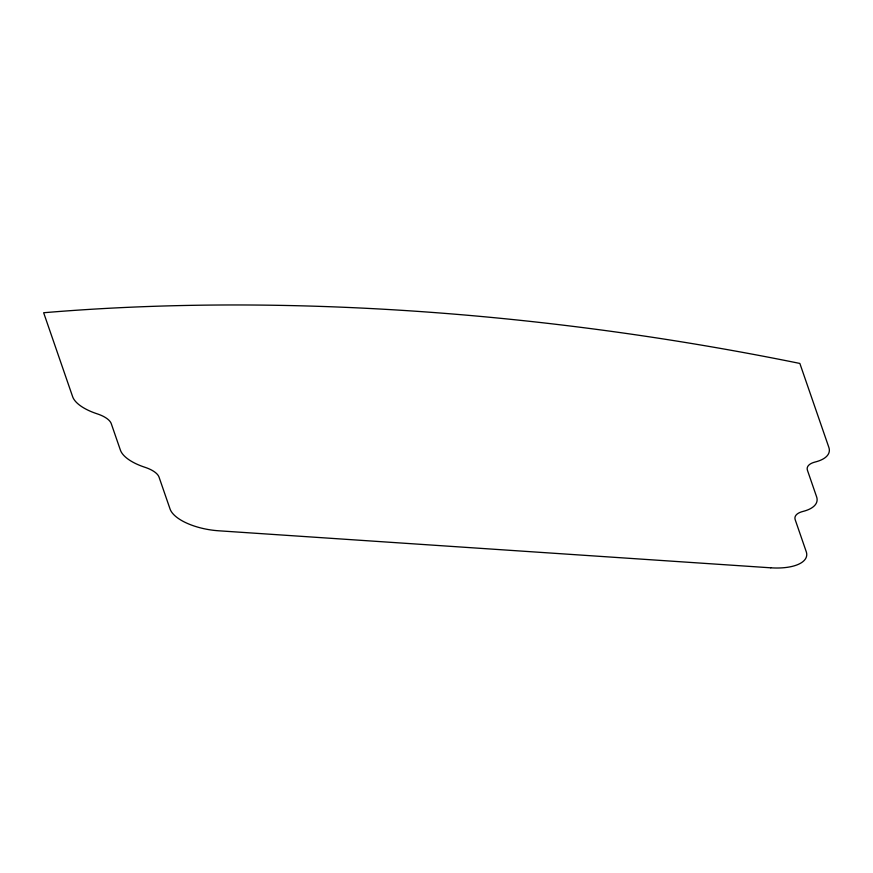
<?xml version="1.0" encoding="UTF-8"?>
<svg xmlns="http://www.w3.org/2000/svg" width="873" height="873" viewBox="0 0 873 873"><rect width="100%" height="100%" fill="white"/><g stroke="black" fill="none" stroke-linecap="round" stroke-linejoin="round"><path stroke-width="1.31" d="M770.772 567.81L218.61 530.784A42.984 18.093 9.3 0 1 170.06 509.014L159.039 477.116A24.564 10.345 9.3 0 0 144.994 467.306A42.984 18.093 9.3 0 1 120.409 450.141L111.264 423.656A24.564 10.345 9.3 0 0 97.219 413.846A42.984 18.093 9.3 0 1 72.634 396.68L43.65 312.741A1249.263 525.983 9.3 0 1 799.854 363.441L828.848 447.38A42.984 18.093 9.3 0 1 815.24 461.992A24.564 10.345 9.3 0 0 807.46 470.329L816.604 496.813A42.984 18.093 9.3 0 1 802.996 511.425A24.564 10.345 9.3 0 0 795.216 519.773L806.237 551.671A42.984 18.093 9.3 0 1 770.772 567.81"/></g></svg>
